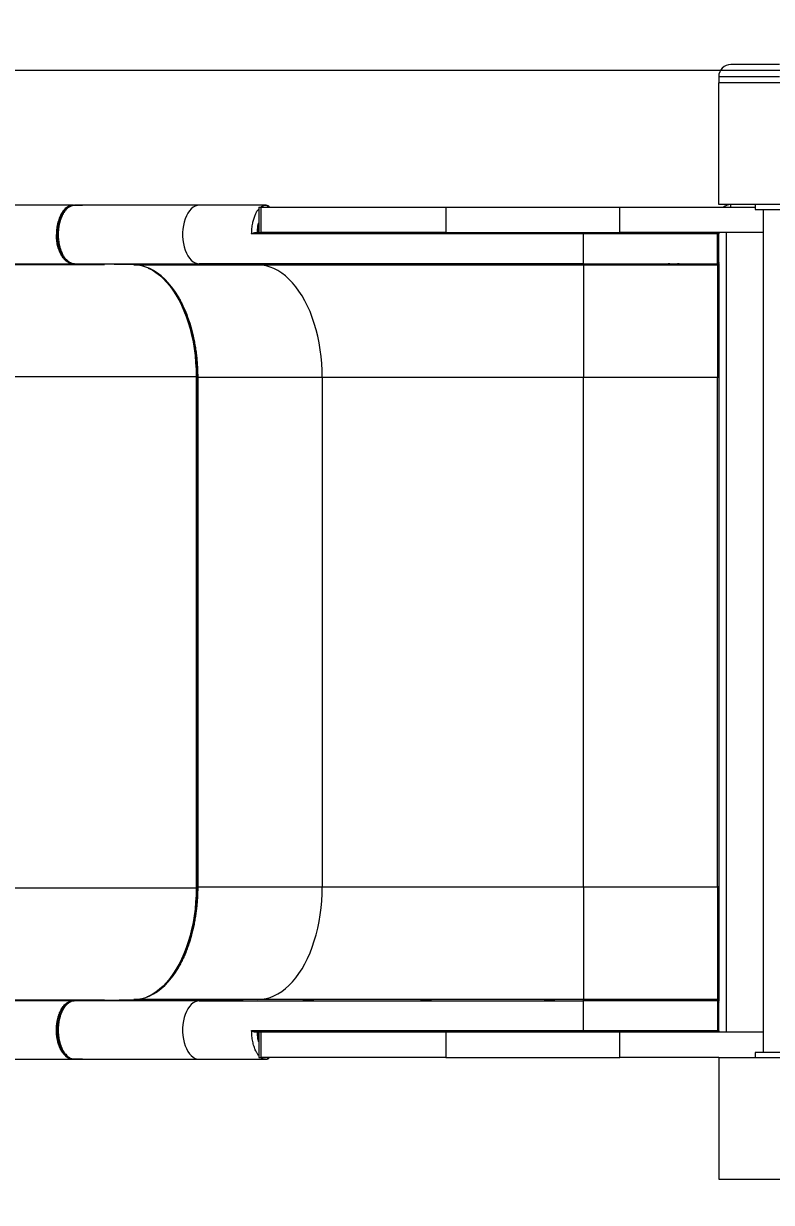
# Model space of a CAD drawing. Header units: millimetres. Extents: x -5884 to 5559, y -2544 to 2548.
# Drawn here: x -2400 to -1786, y 119 to 1086 of the extents above; entities that cross this region are included whole.
import ezdxf

# ---------------------------------------------------------------- set-up
doc = ezdxf.new("R2010")
doc.units = ezdxf.units.MM
for name, color, linetype in [('DIKOM_ОБЪЕКТ', 7, 'Continuous'), ('DIKOM_РАЗМЕР_ЗОНА', 7, 'Continuous'), ('DIKOM_РАЗМЕР_ОБЪЕКТА', 7, 'Continuous')]:
    doc.layers.add(name, color=color, linetype=linetype)
doc.styles.add('style1', font='arialbd.ttf', dxfattribs={"width": 0.8})
doc.dimstyles.new('1-50', dxfattribs={"dimtxt": 300, "dimasz": 200, "dimexe": 100, "dimexo": 0, "dimgap": 100, "dimtad": 1, "dimtoh": 1, "dimtxsty": 'style1', "dimcen": 200, "dimclrd": 7, "dimclre": 7, "dimclrt": 7, "dimadec": 1, "dimazin": 2, "dimtfac": 1, "dimtmove": 0, "dimatfit": 2, "dimfxl": 0, "dimlwd": 25, "dimlwe": 18, "dimarcsym": 0})

# ---------------------------------------------------------------- blocks, each defined once
blk = doc.blocks.new('*D0')
at = {"layer": 'Defpoints', "color": 0, "transparency": 16777216}
for p in [(-3076.99, 587.14), (4058.85, 119.86), (4058.85, -683.84)]:
    blk.add_point(p, dxfattribs=at)
at = {"layer": 'DIKOM_РАЗМЕР_ОБЪЕКТА', "color": 7, "lineweight": 18, "transparency": 16777216}
for p, q in [((-3076.99, 587.14), (-3076.99, -783.84)), ((4058.85, 119.86), (4058.85, -783.84))]:
    blk.add_line(p, q, dxfattribs=at)
at = {"layer": 'DIKOM_РАЗМЕР_ОБЪЕКТА', "color": 7, "lineweight": 25, "transparency": 16777216}
blk.add_line((-2876.99, -683.84), (3858.85, -683.84), dxfattribs=at)
at = {"layer": 'DIKOM_РАЗМЕР_ОБЪЕКТА', "color": 7, "transparency": 16777216}
for points in [[(-2876.99, -650.51), (-2876.99, -717.17), (-3076.99, -683.84)], [(3858.85, -650.51), (3858.85, -717.17), (4058.85, -683.84)]]:
    blk.add_solid(points, dxfattribs=at)
at = {"layer": 'DIKOM_РАЗМЕР_ОБЪЕКТА', "color": 7, "transparency": 16777216, "insert": (403.29, -430.67), "char_height": 300, "attachment_point": 5, "style": 'style1'}
blk.add_mtext('{\\fArial|b0|i0|c204|p34;7100}', dxfattribs=at)
blk = doc.blocks.new('*D1')
at = {"layer": 'Defpoints', "color": 0, "transparency": 16777216}
for p in [(-3439.22, 1047.57), (-1769.84, 1047.57), (-1040.23, -370.92)]:
    blk.add_point(p, dxfattribs=at)
at = {"layer": 'DIKOM_РАЗМЕР_ОБЪЕКТА', "color": 7, "lineweight": 18, "transparency": 16777216}
for p, q in [((-1769.84, 1047.57), (-3539.22, 1047.57)), ((-1040.23, -370.92), (-3539.22, -370.92))]:
    blk.add_line(p, q, dxfattribs=at)
at = {"layer": 'DIKOM_РАЗМЕР_ОБЪЕКТА', "color": 7, "lineweight": 25, "transparency": 16777216}
blk.add_line((-3439.22, -170.92), (-3439.22, 847.57), dxfattribs=at)
at = {"layer": 'DIKOM_РАЗМЕР_ОБЪЕКТА', "color": 7, "transparency": 16777216}
for points in [[(-3472.56, 847.57), (-3405.89, 847.57), (-3439.22, 1047.57)], [(-3472.56, -170.92), (-3405.89, -170.92), (-3439.22, -370.92)]]:
    blk.add_solid(points, dxfattribs=at)
at = {"layer": 'DIKOM_РАЗМЕР_ОБЪЕКТА', "color": 7, "transparency": 16777216, "insert": (-3692.4, 342.88), "char_height": 300, "attachment_point": 5, "rotation": 90, "style": 'style1'}
blk.add_mtext('{\\fArial|b0|i0|c204|p34;1400}', dxfattribs=at)
blk = doc.blocks.new('*D2')
at = {"layer": 'Defpoints', "color": 0, "transparency": 16777216}
for p in [(-5434.46, 2547.57), (-1379.73, 2547.57), (-1379.73, -1870.92)]:
    blk.add_point(p, dxfattribs=at)
at = {"layer": 'DIKOM_РАЗМЕР_ЗОНА', "color": 7, "lineweight": 18, "transparency": 16777216}
for p, q in [((-1379.73, 2547.57), (-5534.46, 2547.57)), ((-1379.73, -1870.92), (-5534.46, -1870.92))]:
    blk.add_line(p, q, dxfattribs=at)
at = {"layer": 'DIKOM_РАЗМЕР_ЗОНА', "color": 7, "lineweight": 25, "transparency": 16777216}
blk.add_line((-5434.46, -1670.92), (-5434.46, 2347.57), dxfattribs=at)
at = {"layer": 'DIKOM_РАЗМЕР_ЗОНА', "color": 7, "transparency": 16777216}
for points in [[(-5467.8, 2347.57), (-5401.13, 2347.57), (-5434.46, 2547.57)], [(-5467.8, -1670.92), (-5401.13, -1670.92), (-5434.46, -1870.92)]]:
    blk.add_solid(points, dxfattribs=at)
at = {"layer": 'DIKOM_РАЗМЕР_ЗОНА', "color": 7, "transparency": 16777216, "insert": (-5687.64, 426.68), "char_height": 300, "attachment_point": 5, "rotation": 90, "style": 'style1'}
blk.add_mtext('{\\fArial|b0|i0|c204|p34;4400}', dxfattribs=at)
blk = doc.blocks.new('*D3')
at = {"layer": 'Defpoints', "color": 0, "transparency": 16777216}
for p in [(-5076.99, 145.18), (5558.85, 145.18), (5558.85, -2443.57)]:
    blk.add_point(p, dxfattribs=at)
at = {"layer": 'DIKOM_РАЗМЕР_ЗОНА', "color": 7, "lineweight": 18, "transparency": 16777216}
for p, q in [((-5076.99, 145.18), (-5076.99, -2543.57)), ((5558.85, 145.18), (5558.85, -2543.57))]:
    blk.add_line(p, q, dxfattribs=at)
at = {"layer": 'DIKOM_РАЗМЕР_ЗОНА', "color": 7, "lineweight": 25, "transparency": 16777216}
blk.add_line((-4876.99, -2443.57), (5358.85, -2443.57), dxfattribs=at)
at = {"layer": 'DIKOM_РАЗМЕР_ЗОНА', "color": 7, "transparency": 16777216}
for points in [[(-4876.99, -2410.24), (-4876.99, -2476.91), (-5076.99, -2443.57)], [(5358.85, -2410.24), (5358.85, -2476.91), (5558.85, -2443.57)]]:
    blk.add_solid(points, dxfattribs=at)
at = {"layer": 'DIKOM_РАЗМЕР_ЗОНА', "color": 7, "transparency": 16777216, "insert": (240.93, -2190.4), "char_height": 300, "attachment_point": 5, "style": 'style1'}
blk.add_mtext('{\\fArial|b0|i0|c204|p34;10600}', dxfattribs=at)

msp = doc.modelspace()

# ---------------------------------------------------------------- linework, layer by layer
at = {"layer": 'DIKOM_ОБЪЕКТ', "color": 7, "linetype": 'Continuous', "lineweight": 15}
for p, q in [((-1779.727, 1042.575), (-1829.728, 1042.575)), ((-1829.728, 1042.575), (-1829.728, 1037.575)), ((-1829.728, 937.575), (-1829.728, 1037.575)), ((-1729.727, 1037.575), (-1829.728, 1037.575)), ((-2359.702, 937.075), (-2515.002, 937.075)), ((-2359.544, 937.056), (-2359.817, 937.051)), ((-2359.702, 937.075), (-2351.99, 937.075)), ((-2350.352, 937.075), (-2358.195, 937.075)), ((-2350.352, 937.075), (-2351.99, 937.075)), ((-2256.15, 937.075), (-2350.352, 937.075)), ((-2207.388, 935.575), (-2207.388, 914.575)), ((-2207.388, 935.575), (-2205.489, 935.575)), ((-2205.489, 914.575), (-2205.489, 935.575)), ((-2205.489, 935.575), (-2053.629, 935.575)), ((-2201.324, 937.075), (-2201.889, 937.075)), ((-2053.629, 935.575), (-2053.629, 914.575)), ((-2053.629, 935.575), (-1910.878, 935.575)), ((-1910.878, 914.575), (-1910.878, 935.575)), ((-1910.878, 935.575), (-1799.727, 935.575)), ((-1729.727, 937.575), (-1829.728, 937.575)), ((-1799.727, 937.575), (-1799.727, 933.575)), ((-1799.727, 933.575), (-1759.727, 933.575)), ((-1793.227, 933.575), (-1793.227, 241.575)), ((-1940.683, 913.597), (-2213.172, 913.597)), ((-2210.61, 914.575), (-2207.863, 914.575)), ((-2207.388, 914.575), (-2205.489, 914.575)), ((-2053.629, 914.575), (-2205.489, 914.575)), ((-2053.629, 914.575), (-1910.878, 914.575)), ((-1940.683, 913.597), (-1940.683, 914.575)), ((-1940.683, 889.075), (-1940.683, 913.597)), ((-1830.727, 913.597), (-1940.683, 913.597)), ((-1793.227, 914.575), (-1910.878, 914.575)), ((-1830.727, 913.597), (-1830.727, 914.575)), ((-1830.727, 889.075), (-1830.727, 913.597)), ((-1829.728, 914.575), (-1829.728, 913.75)), ((-2515.002, 889.075), (-2359.702, 889.075)), ((-2359.702, 889.075), (-2356.692, 889.044)), ((-2358.195, 889.075), (-2256.15, 889.075)), ((-2310.015, 888.074), (-2358.195, 889.075)), ((-2310.015, 888.074), (-2207.969, 888.074)), ((-1940.683, 889.075), (-2256.15, 889.075)), ((-2256.15, 889.075), (-2207.969, 888.074)), ((-2207.969, 888.074), (-1940.683, 888.074)), ((-1940.683, 889.075), (-1830.727, 889.075)), ((-1940.683, 888.074), (-1940.683, 889.075)), ((-1940.683, 888.074), (-1830.727, 888.074)), ((-1940.683, 888.074), (-1940.683, 795.575)), ((-1830.727, 889.075), (-1830.727, 888.074)), ((-1830.727, 888.074), (-1830.727, 795.575)), ((-1829.728, 889.249), (-1829.728, 283.901)), ((-1829.727, 889.074), (-1829.727, 890.075)), ((-2414.052, 796.573), (-2258.753, 796.573)), ((-2258.005, 796.573), (-2258.753, 796.573)), ((-2258.753, 796.573), (-2258.753, 376.577)), ((-2258.005, 376.577), (-2258.005, 796.573)), ((-2257.459, 795.575), (-2257.459, 377.575)), ((-2155.2, 795.575), (-2257.246, 795.575)), ((-2257.246, 795.575), (-2257.246, 377.575)), ((-1940.683, 795.575), (-2155.2, 795.575)), ((-2155.2, 795.575), (-2155.2, 377.575)), ((-1830.727, 795.575), (-1940.683, 795.575)), ((-1940.683, 377.575), (-1940.683, 795.575)), ((-1829.727, 795.575), (-1830.727, 795.575)), ((-1830.727, 377.575), (-1830.727, 795.575)), ((-2257.246, 377.575), (-2155.2, 377.575)), ((-2155.2, 377.575), (-1940.683, 377.575)), ((-1940.683, 377.575), (-1940.683, 285.076)), ((-1940.683, 377.575), (-1830.727, 377.575)), ((-1830.727, 377.575), (-1830.727, 285.076)), ((-1829.727, 377.575), (-1830.727, 377.575)), ((-2258.753, 376.577), (-2414.052, 376.577)), ((-2258.753, 376.577), (-2258.005, 376.577)), ((-2359.702, 284.075), (-2515.002, 284.075)), ((-2356.692, 284.106), (-2359.702, 284.075)), ((-2358.195, 284.075), (-2310.015, 285.076)), ((-2256.15, 284.075), (-2358.195, 284.075)), ((-2207.969, 285.076), (-2310.015, 285.076)), ((-2298.954, 287.224), (-2299.14, 287.145)), ((-2207.969, 285.076), (-2256.15, 284.075)), ((-2256.15, 284.075), (-1940.683, 284.075)), ((-1940.683, 285.076), (-2207.969, 285.076)), ((-1940.683, 284.075), (-1940.683, 285.076)), ((-1830.727, 285.076), (-1940.683, 285.076)), ((-1940.683, 259.553), (-1940.683, 284.075)), ((-1830.727, 284.075), (-1940.683, 284.075)), ((-1830.727, 285.076), (-1830.727, 284.075)), ((-1830.727, 284.075), (-1830.727, 259.553)), ((-1829.727, 283.075), (-1829.727, 284.076)), ((-2372.721, 260.075), (-2373.468, 260.075)), ((-2213.172, 259.553), (-1940.683, 259.553)), ((-2210.61, 258.575), (-2207.865, 258.575)), ((-2207.388, 258.575), (-2207.388, 237.575)), ((-2207.388, 258.575), (-2205.489, 258.575)), ((-2205.489, 237.575), (-2205.489, 258.575)), ((-2205.489, 258.575), (-2053.629, 258.575)), ((-2053.629, 258.575), (-2053.629, 237.575)), ((-2053.629, 258.575), (-1910.878, 258.575)), ((-1940.683, 259.553), (-1830.727, 259.553)), ((-1940.683, 258.575), (-1940.683, 259.553)), ((-1910.878, 237.575), (-1910.878, 258.575)), ((-1910.878, 258.575), (-1793.227, 258.575)), ((-1830.727, 259.553), (-1830.727, 258.575)), ((-1829.728, 259.4), (-1829.728, 258.575)), ((-2515.002, 236.075), (-2359.702, 236.075)), ((-2351.99, 236.075), (-2359.702, 236.075)), ((-2358.195, 236.075), (-2350.352, 236.075)), ((-2351.99, 236.075), (-2350.352, 236.075)), ((-2350.352, 236.075), (-2256.15, 236.075)), ((-2207.388, 237.575), (-2205.489, 237.575)), ((-2053.629, 237.575), (-2205.489, 237.575)), ((-2201.889, 236.075), (-2201.324, 236.075)), ((-2053.629, 237.575), (-1910.878, 237.575)), ((-1829.728, 237.575), (-1910.878, 237.575)), ((-1829.728, 237.575), (-1729.727, 237.575)), ((-1829.728, 237.575), (-1829.728, 137.575)), ((-1799.727, 241.575), (-1799.727, 237.575)), ((-1759.727, 241.575), (-1799.727, 241.575)), ((-1829.728, 137.575), (-1729.727, 137.575))]:
    msp.add_line(p, q, dxfattribs=at)
at = {"layer": 'DIKOM_ОБЪЕКТ', "color": 8, "linetype": 'Continuous', "lineweight": 15}
for p, q in [((-1819.728, 935.575), (-1819.728, 937.575)), ((-1823.728, 914.575), (-1823.728, 258.575)), ((-2466.507, 888.572), (-2333.981, 888.572)), ((-2257.467, 796.573), (-2258.005, 796.573)), ((-2257.246, 795.575), (-2257.459, 795.575)), ((-2257.459, 377.575), (-2257.246, 377.575)), ((-2258.005, 376.577), (-2257.476, 376.577)), ((-2333.981, 284.578), (-2466.507, 284.578))]:
    msp.add_line(p, q, dxfattribs=at)
at = {"layer": 'DIKOM_ОБЪЕКТ', "color": 7, "linetype": 'Continuous', "lineweight": 15, "flags": 128}
for points in [[(-2256.15, 937.075), (-2257.875, 936.886), (-2259.573, 936.321), (-2261.217, 935.39), (-2262.781, 934.106), (-2264.241, 932.491), (-2265.573, 930.57), (-2266.756, 928.373), (-2267.773, 925.935), (-2268.605, 923.294), (-2269.242, 920.491), (-2269.672, 917.572), (-2269.888, 914.582), (-2269.888, 911.568), (-2269.672, 908.578), (-2269.242, 905.659), (-2268.605, 902.856), (-2267.773, 900.215), (-2266.756, 897.777), (-2265.573, 895.58), (-2264.241, 893.659), (-2262.781, 892.044), (-2261.217, 890.76), (-2259.573, 889.829), (-2257.875, 889.264), (-2256.15, 889.075)], [(-2275.739, 865.754), (-2276.359, 866.669), (-2278.977, 870.232), (-2281.718, 873.503), (-2284.571, 876.469), (-2287.525, 879.118), (-2290.568, 881.439), (-2293.688, 883.423), (-2296.874, 885.064), (-2300.112, 886.353), (-2303.39, 887.287), (-2306.695, 887.861), (-2310.015, 888.074)], [(-2155.2, 795.575), (-2155.304, 801.363), (-2155.616, 807.129), (-2156.134, 812.849), (-2156.856, 818.501), (-2157.779, 824.064), (-2158.901, 829.515), (-2160.216, 834.833), (-2161.719, 839.997), (-2163.404, 844.987), (-2165.265, 849.783), (-2167.295, 854.367), (-2169.486, 858.72), (-2171.828, 862.826), (-2174.313, 866.669), (-2176.932, 870.232), (-2179.672, 873.503), (-2182.525, 876.469), (-2185.479, 879.118), (-2188.522, 881.439), (-2191.643, 883.423), (-2194.828, 885.064), (-2198.067, 886.353), (-2201.345, 887.287), (-2204.65, 887.861), (-2207.969, 888.074)], [(-2207.969, 285.076), (-2204.65, 285.289), (-2201.345, 285.863), (-2198.067, 286.797), (-2194.828, 288.086), (-2191.643, 289.727), (-2188.522, 291.711), (-2185.479, 294.032), (-2182.525, 296.681), (-2179.672, 299.647), (-2176.932, 302.918), (-2174.313, 306.481), (-2171.828, 310.324), (-2169.486, 314.43), (-2167.295, 318.783), (-2165.265, 323.367), (-2163.404, 328.163), (-2161.719, 333.153), (-2160.216, 338.317), (-2158.901, 343.635), (-2157.779, 349.086), (-2156.856, 354.649), (-2156.134, 360.301), (-2155.616, 366.021), (-2155.304, 371.787), (-2155.2, 377.575)], [(-2310.015, 285.076), (-2306.695, 285.289), (-2303.39, 285.863), (-2300.112, 286.797), (-2296.874, 288.086), (-2293.688, 289.727), (-2290.568, 291.711), (-2287.525, 294.032), (-2284.571, 296.681), (-2281.718, 299.647), (-2279.029, 302.851)], [(-2256.15, 284.075), (-2257.875, 283.886), (-2259.573, 283.321), (-2261.217, 282.39), (-2262.781, 281.106), (-2264.241, 279.491), (-2265.573, 277.57), (-2266.756, 275.373), (-2267.773, 272.935), (-2268.605, 270.294), (-2269.242, 267.491), (-2269.672, 264.572), (-2269.888, 261.582), (-2269.888, 258.568), (-2269.672, 255.578), (-2269.242, 252.659), (-2268.605, 249.856), (-2267.773, 247.215), (-2266.756, 244.777), (-2265.573, 242.58), (-2264.241, 240.659), (-2262.781, 239.044), (-2261.217, 237.76), (-2259.573, 236.829), (-2257.875, 236.264), (-2256.15, 236.075)]]:
    msp.add_lwpolyline(points, dxfattribs=at)
at = {"layer": 'DIKOM_ОБЪЕКТ', "color": 8, "linetype": 'Continuous', "lineweight": 15, "flags": 128}
for points in [[(-2298.028, 885.515), (-2294.976, 883.934), (-2291.874, 881.959), (-2288.849, 879.649), (-2285.913, 877.014), (-2283.077, 874.063), (-2280.353, 870.809), (-2277.75, 867.265), (-2275.28, 863.443), (-2272.952, 859.36), (-2270.775, 855.031), (-2268.757, 850.472), (-2266.907, 845.703), (-2265.232, 840.741), (-2263.737, 835.606), (-2262.431, 830.319), (-2261.316, 824.899), (-2260.398, 819.368), (-2259.68, 813.748), (-2259.166, 808.061), (-2258.856, 802.328), (-2258.753, 796.573)], [(-2257.246, 795.575), (-2257.35, 801.363), (-2257.661, 807.129), (-2258.179, 812.849), (-2258.901, 818.501), (-2259.825, 824.064), (-2260.946, 829.515), (-2262.261, 834.833), (-2263.764, 839.997), (-2265.45, 844.987), (-2267.311, 849.783), (-2269.341, 854.367), (-2271.532, 858.72), (-2273.874, 862.826), (-2275.739, 865.754)], [(-2258.005, 796.573), (-2258.109, 802.347), (-2258.42, 808.097), (-2258.936, 813.803), (-2259.656, 819.441), (-2260.577, 824.989), (-2261.695, 830.426), (-2263.006, 835.731), (-2264.505, 840.882), (-2266.185, 845.859), (-2268.042, 850.644), (-2270.065, 855.217), (-2272.25, 859.56), (-2274.585, 863.656), (-2275.576, 865.248)], [(-2279.029, 302.851), (-2278.977, 302.918), (-2276.359, 306.481), (-2273.874, 310.324), (-2271.532, 314.43), (-2269.341, 318.783), (-2267.311, 323.367), (-2265.45, 328.163), (-2263.764, 333.153), (-2262.261, 338.317), (-2260.946, 343.635), (-2259.825, 349.086), (-2258.901, 354.649), (-2258.179, 360.301), (-2257.661, 366.021), (-2257.35, 371.787), (-2257.246, 377.575)], [(-2258.753, 376.577), (-2258.856, 370.822), (-2259.166, 365.089), (-2259.68, 359.402), (-2260.398, 353.782), (-2261.316, 348.251), (-2262.431, 342.831), (-2263.737, 337.544), (-2265.232, 332.409), (-2266.907, 327.447), (-2268.757, 322.678), (-2270.775, 318.119), (-2272.952, 313.79), (-2275.28, 309.707), (-2277.75, 305.885), (-2280.353, 302.341), (-2283.077, 299.087), (-2285.913, 296.136), (-2288.849, 293.501), (-2291.874, 291.191), (-2294.976, 289.216), (-2298.143, 287.582), (-2298.954, 287.224)], [(-2275.031, 308.769), (-2274.585, 309.494), (-2272.25, 313.59), (-2270.065, 317.933), (-2268.042, 322.506), (-2266.185, 327.291), (-2264.505, 332.268), (-2263.006, 337.419), (-2261.695, 342.724), (-2260.577, 348.161), (-2259.656, 353.709), (-2258.936, 359.347), (-2258.42, 365.053), (-2258.109, 370.803), (-2258.005, 376.577)]]:
    msp.add_lwpolyline(points, dxfattribs=at)
at = {"layer": 'DIKOM_ОБЪЕКТ', "color": 7, "linetype": 'Continuous', "lineweight": 15}
for centre, radius, start, end in [((-1819.727, 1042.575), 10, 90, 180), ((-2201.278, 933.675), 3.4, 33.974476, 90), ((-1819.727, 927.575), 10, 90, 126.869898), ((-1830.727, 913.575), 1, 0, 90), ((-1830.478, 902.074), 11.525, 86.26764, 91.241261), ((-2369.485, 275.6), 1.446, 58.899681, 88.05762), ((-2372.471, 266.464), 2.796, 73.689141, 88.958348), ((-1830.478, 271.069), 11.518, 268.758018, 273.734788), ((-1830.727, 259.575), 1, 270, 0), ((-2372.471, 253.688), 2.798, 271.047767, 286.304744), ((-2201.278, 239.475), 3.4, 270, 326.025524)]:
    msp.add_arc(centre, radius, start, end, dxfattribs=at)
at = {"layer": 'DIKOM_ОБЪЕКТ', "color": 8, "linetype": 'Continuous', "lineweight": 15}
for centre, radius, start, end in [((-2201.952, 934.154), 2.922, 29.100291, 88.760715), ((-2201.388, 934.154), 2.922, 29.100291, 88.760715), ((-2201.963, 239.014), 2.94, 271.444385, 330.695112), ((-2201.399, 239.014), 2.94, 271.444385, 330.695112)]:
    msp.add_arc(centre, radius, start, end, dxfattribs=at)
at = {"layer": 'DIKOM_ОБЪЕКТ', "color": 7, "linetype": 'Continuous', "lineweight": 15}
for centre in [(-1866.672, 888.894), (-1866.672, 284.256)]:
    msp.add_ellipse(centre, major_axis=(4.5, 0), ratio=0.0119208, dxfattribs=at)
for points, knots in [([(-1779.727, 1052.575), (-1781.354, 1052.575), (-1784.656, 1052.575), (-1789.606, 1052.575), (-1794.134, 1052.575), (-1798.159, 1052.575), (-1801.678, 1052.575), (-1804.994, 1052.575), (-1808.062, 1052.575), (-1810.831, 1052.575), (-1813.25, 1052.575), (-1815.305, 1052.575), (-1817.14, 1052.575), (-1818.593, 1052.575), (-1819.554, 1052.575), (-1819.67, 1052.575), (-1819.728, 1052.575)], [0, 0, 0, 0, 0.077636, 0.1576718, 0.2399511, 0.3042834, 0.368608, 0.4343081, 0.5000003, 0.5657006, 0.6313938, 0.6957248, 0.760049, 0.8423367, 0.9223706, 1, 1, 1, 1]), ([(-2359.702, 937.075), (-2360.304, 937.035), (-2361.509, 936.956), (-2363.222, 936.337), (-2364.774, 935.442), (-2366.139, 934.34), (-2367.336, 933.094), (-2368.359, 931.776), (-2369.319, 930.297), (-2370.244, 928.58), (-2371.122, 926.559), (-2371.876, 924.374), (-2372.527, 921.943), (-2373.046, 919.215), (-2373.4, 916.198), (-2373.445, 914.128), (-2373.468, 913.075)], [0, 0, 0, 0, 0.0835012, 0.1669992, 0.2418082, 0.3101644, 0.3753049, 0.4348672, 0.486548, 0.5530084, 0.6220816, 0.6879376, 0.7557409, 0.8353607, 0.9162023, 1, 1, 1, 1]), ([(-2358.195, 937.075), (-2358.334, 937.073), (-2358.956, 937.063), (-2359.974, 936.91), (-2361.252, 936.509), (-2362.431, 935.945), (-2363.722, 935.104), (-2365.1, 933.909), (-2366.529, 932.259), (-2367.544, 930.732), (-2368.22, 929.532), (-2368.614, 928.775), (-2368.952, 928.062), (-2369.245, 927.398), (-2369.688, 926.325), (-2370.291, 924.632), (-2370.915, 922.363), (-2371.372, 920.136), (-2371.716, 917.816), (-2371.917, 915.487), (-2372.003, 912.255), (-2371.786, 908.362), (-2371.169, 904.832), (-2370.55, 902.45), (-2370.161, 901.181), (-2369.761, 900.035), (-2369.267, 898.776), (-2368.698, 897.525), (-2368.094, 896.381), (-2367.555, 895.46), (-2367.005, 894.617), (-2366.427, 893.825), (-2365.303, 892.44), (-2364.059, 891.282), (-2362.837, 890.472), (-2362.206, 890.108), (-2361.36, 889.692), (-2359.986, 889.201), (-2358.852, 889.121), (-2358.195, 889.075)], [0, 0, 0, 0, 0.0096017, 0.043177, 0.0707172, 0.0996435, 0.1279013, 0.1663251, 0.2061391, 0.2465488, 0.2591748, 0.2731024, 0.2871958, 0.2959846, 0.3064354, 0.3398212, 0.3751772, 0.4064542, 0.4338359, 0.4704414, 0.5000096, 0.5625114, 0.625098, 0.6458524, 0.6666067, 0.6823433, 0.6992876, 0.7272859, 0.7457836, 0.7611215, 0.7796702, 0.796577, 0.8121579, 0.8752489, 0.8934851, 0.9029428, 0.9213349, 0.9544723, 1, 1, 1, 1]), ([(-2359.323, 936.961), (-2359.325, 936.962), (-2359.351, 936.981), (-2359.406, 937.008), (-2359.486, 937.042), (-2359.585, 937.068), (-2359.658, 937.073), (-2359.702, 937.075)], [0, 0, 0, 0, 0.0160354, 0.2319583, 0.4477338, 0.6632237, 1, 1, 1, 1]), ([(-2201.889, 937.075), (-2208.089, 937.075), (-2220.485, 937.075), (-2238.59, 937.075), (-2250.295, 937.075), (-2256.15, 937.075)], [0, 0, 0, 0, 0.3334168, 0.6665839, 1, 1, 1, 1]), ([(-2207.874, 914.376), (-2207.838, 915.469), (-2207.774, 917.384), (-2207.504, 919.207), (-2207.388, 919.989)], [0, 0, 0, 0, 0.5710083, 1, 1, 1, 1]), ([(-2359.702, 889.075), (-2360.184, 889.1), (-2361.068, 889.146), (-2362.261, 889.47), (-2363.198, 889.846), (-2363.888, 890.204), (-2364.456, 890.545), (-2365.072, 890.963), (-2365.802, 891.541), (-2366.596, 892.281), (-2367.36, 893.11), (-2368.093, 894.025), (-2368.734, 894.943), (-2369.246, 895.77), (-2369.892, 896.902), (-2370.595, 898.334), (-2371.36, 900.247), (-2371.971, 902.115), (-2372.669, 904.8), (-2373.319, 908.44), (-2373.417, 911.501), (-2373.468, 913.075)], [0, 0, 0, 0, 0.0669347, 0.1226542, 0.1671508, 0.2004243, 0.2224752, 0.2505343, 0.2921403, 0.3337509, 0.3753572, 0.4169768, 0.4586116, 0.4905222, 0.5139837, 0.5856431, 0.6402105, 0.6994329, 0.7566474, 0.8748463, 1, 1, 1, 1]), ([(-2213.172, 913.597), (-2212.784, 913.823), (-2212.181, 914.176), (-2211.276, 914.515), (-2210.816, 914.556), (-2210.61, 914.575)], [0, 0, 0, 0, 0.4994434, 0.7762415, 1, 1, 1, 1]), ([(-1829.727, 890.075), (-1829.727, 890.161), (-1829.727, 890.336), (-1829.727, 891.742), (-1829.727, 893.936), (-1829.727, 896.886), (-1829.727, 900.462), (-1829.727, 904.564), (-1829.727, 909.007), (-1829.727, 912.063), (-1829.727, 913.575)], [0, 0, 0, 0, 0.1237537, 0.2500002, 0.3762466, 0.5000001, 0.6237532, 0.7500001, 0.8762464, 1, 1, 1, 1]), ([(-2360.903, 889.166), (-2360.632, 889.135), (-2360.187, 889.082), (-2359.738, 889.094), (-2359.561, 889.098)], [0, 0, 0, 0, 0.6070939, 1, 1, 1, 1]), ([(-2359.702, 889.075), (-2359.648, 889.079), (-2359.541, 889.086), (-2359.387, 889.146), (-2359.243, 889.237), (-2359.163, 889.324), (-2359.122, 889.368)], [0, 0, 0, 0, 0.2500217, 0.500098, 0.7499586, 1, 1, 1, 1]), ([(-2171.204, 888.917), (-2171.154, 888.922), (-2171.055, 888.932), (-2170.279, 888.943), (-2169.136, 888.948), (-2167.71, 888.947), (-2166.173, 888.941), (-2164.695, 888.928), (-2163.444, 888.913), (-2162.56, 888.895), (-2162.239, 888.881), (-2162.177, 888.868), (-2162.376, 888.856), (-2163.123, 888.845), (-2164.273, 888.84), (-2165.697, 888.841), (-2167.235, 888.847), (-2168.712, 888.86), (-2169.965, 888.876), (-2170.845, 888.894), (-2171.177, 888.908), (-2171.199, 888.915), (-2171.204, 888.917)], [0, 0, 0, 0, 0.0536869, 0.1073738, 0.1610606, 0.2147399, 0.2684189, 0.3221014, 0.3757851, 0.4294749, 0.4831663, 0.4999972, 0.5536844, 0.6073713, 0.661058, 0.7147374, 0.7684248, 0.8220992, 0.8757897, 0.9294797, 0.9831689, 1, 1, 1, 1]), ([(-2074.565, 888.907), (-2074.516, 888.913), (-2074.416, 888.924), (-2073.64, 888.937), (-2072.498, 888.946), (-2071.071, 888.949), (-2069.534, 888.945), (-2068.056, 888.936), (-2066.805, 888.922), (-2065.921, 888.905), (-2065.6, 888.891), (-2065.539, 888.877), (-2065.737, 888.864), (-2066.484, 888.851), (-2067.634, 888.842), (-2069.059, 888.839), (-2070.596, 888.843), (-2072.074, 888.852), (-2073.326, 888.866), (-2074.206, 888.883), (-2074.538, 888.898), (-2074.56, 888.905), (-2074.565, 888.907)], [0, 0, 0, 0, 0.0536894, 0.1073815, 0.1610688, 0.2147478, 0.2684262, 0.3221086, 0.375792, 0.4294807, 0.4831712, 0.5000007, 0.5536896, 0.6073776, 0.661065, 0.7147518, 0.7684302, 0.8221125, 0.8757962, 0.9294801, 0.9831706, 1, 1, 1, 1]), ([(-1973.172, 888.897), (-1973.123, 888.903), (-1973.023, 888.915), (-1972.247, 888.93), (-1971.105, 888.942), (-1969.679, 888.948), (-1968.141, 888.948), (-1966.663, 888.942), (-1965.412, 888.93), (-1964.528, 888.915), (-1964.207, 888.901), (-1964.146, 888.887), (-1964.345, 888.873), (-1965.091, 888.858), (-1966.242, 888.846), (-1967.666, 888.84), (-1969.204, 888.84), (-1970.681, 888.846), (-1971.934, 888.858), (-1972.814, 888.873), (-1973.146, 888.887), (-1973.167, 888.895), (-1973.172, 888.897)], [0, 0, 0, 0, 0.0536905, 0.1073804, 0.1610686, 0.2147557, 0.2684341, 0.3221166, 0.3758001, 0.4294835, 0.483173, 0.5, 0.5536906, 0.60738, 0.6610686, 0.7147557, 0.7684341, 0.8221166, 0.8758004, 0.9294835, 0.9831731, 1, 1, 1, 1]), ([(-1829.727, 890.075), (-1829.733, 889.995), (-1829.744, 889.838), (-1829.827, 889.623), (-1829.944, 889.441), (-1830.13, 889.256), (-1830.395, 889.106), (-1830.622, 889.085), (-1830.727, 889.075)], [0, 0, 0, 0, 0.153634, 0.2991841, 0.4365704, 0.5658711, 0.7990579, 1, 1, 1, 1]), ([(-1829.727, 889.074), (-1829.742, 888.943), (-1829.772, 888.68), (-1830.004, 888.35), (-1830.334, 888.119), (-1830.596, 888.089), (-1830.727, 888.074)], [0, 0, 0, 0, 0.2500012, 0.5000818, 0.750001, 1, 1, 1, 1]), ([(-1829.727, 808.939), (-1829.727, 810.141), (-1829.727, 814.295), (-1829.727, 821.333), (-1829.727, 830.004), (-1829.727, 838.505), (-1829.727, 846.704), (-1829.727, 854.456), (-1829.727, 861.626), (-1829.727, 868.097), (-1829.727, 873.771), (-1829.727, 878.58), (-1829.727, 882.481), (-1829.727, 885.469), (-1829.727, 887.539), (-1829.727, 888.807), (-1829.727, 888.986), (-1829.727, 889.074)], [0, 0, 0, 0, 0.0273452, 0.0944867, 0.1633201, 0.2335696, 0.30492, 0.3770235, 0.4495097, 0.521996, 0.5940995, 0.6654498, 0.7356993, 0.8045327, 0.8716742, 0.9368919, 1, 1, 1, 1]), ([(-2276.083, 865.983), (-2275.732, 865.47), (-2274.642, 863.875), (-2272.923, 860.975), (-2270.929, 857.307), (-2269.061, 853.444), (-2267.314, 849.415), (-2265.699, 845.228), (-2264.218, 840.899), (-2262.876, 836.444), (-2261.678, 831.882), (-2260.628, 827.234), (-2259.73, 822.53), (-2258.987, 817.815), (-2258.404, 813.182), (-2257.989, 808.861), (-2257.727, 805.084), (-2257.56, 801.595), (-2257.473, 798.508), (-2257.463, 796.439), (-2257.459, 795.575)], [0, 0, 0, 0, 0.0299786, 0.0932195, 0.1564299, 0.2196031, 0.2827309, 0.345798, 0.4087821, 0.471648, 0.5343432, 0.5967777, 0.6587959, 0.7200912, 0.7799695, 0.8364465, 0.8842036, 0.9224955, 0.9676068, 1, 1, 1, 1]), ([(-2257.459, 377.575), (-2257.475, 375.775), (-2257.499, 373.229), (-2257.654, 369.459), (-2257.845, 366.213), (-2258.163, 362.36), (-2258.598, 358.337), (-2259.162, 354.162), (-2259.861, 349.906), (-2260.695, 345.616), (-2261.667, 341.329), (-2262.776, 337.077), (-2264.019, 332.888), (-2265.393, 328.782), (-2266.896, 324.782), (-2268.523, 320.904), (-2270.27, 317.165), (-2272.133, 313.58), (-2274.104, 310.159), (-2276.184, 306.929), (-2277.906, 304.465), (-2278.962, 303.155), (-2279.261, 302.784)], [0, 0, 0, 0, 0.0619554, 0.0876105, 0.1301003, 0.1742492, 0.2215986, 0.2709694, 0.3218803, 0.3739476, 0.4268998, 0.4805354, 0.5347049, 0.5892932, 0.6442138, 0.6993984, 0.754797, 0.8103703, 0.8660922, 0.9219461, 0.9779258, 1, 1, 1, 1]), ([(-1829.727, 284.076), (-1829.727, 284.166), (-1829.727, 284.346), (-1829.727, 285.622), (-1829.727, 287.681), (-1829.727, 290.669), (-1829.727, 294.57), (-1829.727, 299.379), (-1829.727, 305.053), (-1829.727, 311.524), (-1829.727, 318.694), (-1829.727, 326.446), (-1829.727, 334.645), (-1829.727, 343.146), (-1829.727, 351.817), (-1829.727, 358.857), (-1829.727, 363.013), (-1829.727, 364.218)], [0, 0, 0, 0, 0.06416, 0.12832, 0.1954581, 0.264288, 0.3345341, 0.4058808, 0.4779809, 0.5504635, 0.6229461, 0.6950461, 0.7663928, 0.8366389, 0.9054686, 0.9726069, 1, 1, 1, 1]), ([(-2358.195, 284.075), (-2358.677, 284.05), (-2359.56, 284.004), (-2360.752, 283.681), (-2361.689, 283.305), (-2362.38, 282.947), (-2362.938, 282.612), (-2363.601, 282.163), (-2364.465, 281.472), (-2365.418, 280.537), (-2366.322, 279.476), (-2367.102, 278.402), (-2367.668, 277.5), (-2368.067, 276.807), (-2368.389, 276.214), (-2368.733, 275.529), (-2369.034, 274.88), (-2369.275, 274.324), (-2369.697, 273.302), (-2370.288, 271.642), (-2370.913, 269.373), (-2371.371, 267.146), (-2371.715, 264.82), (-2371.917, 262.483), (-2372.002, 259.251), (-2371.786, 255.366), (-2371.171, 251.844), (-2370.553, 249.463), (-2370.165, 248.191), (-2369.764, 247.043), (-2369.27, 245.785), (-2368.693, 244.515), (-2368.024, 243.248), (-2367.353, 242.13), (-2366.623, 241.072), (-2365.717, 239.939), (-2364.629, 238.806), (-2362.994, 237.494), (-2360.844, 236.336), (-2359.1, 236.164), (-2358.195, 236.075)], [0, 0, 0, 0, 0.0334275, 0.0612691, 0.0835176, 0.1001751, 0.1112384, 0.1244878, 0.1495782, 0.1771036, 0.2002051, 0.2251813, 0.2460582, 0.2534135, 0.2642445, 0.2785499, 0.2896721, 0.297432, 0.3063233, 0.3397667, 0.3750821, 0.4063581, 0.4337878, 0.470591, 0.5002207, 0.5624749, 0.6249487, 0.6457196, 0.6664899, 0.6822733, 0.6992312, 0.7271451, 0.7466529, 0.7677373, 0.7915128, 0.812542, 0.8451042, 0.879228, 0.9373429, 1, 1, 1, 1]), ([(-2360.346, 284.037), (-2360.285, 284.046), (-2360.117, 284.072), (-2359.918, 284.072), (-2359.764, 284.075), (-2359.718, 284.075), (-2359.702, 284.075)], [0, 0, 0, 0, 0.2839205, 0.7839221, 0.9274635, 1, 1, 1, 1]), ([(-2359.702, 284.075), (-2359.648, 284.071), (-2359.541, 284.064), (-2359.387, 284.004), (-2359.243, 283.913), (-2359.163, 283.826), (-2359.122, 283.782)], [0, 0, 0, 0, 0.2500286, 0.5000896, 0.7499694, 1, 1, 1, 1]), ([(-2171.204, 284.233), (-2171.154, 284.239), (-2171.055, 284.25), (-2170.279, 284.269), (-2169.136, 284.286), (-2167.71, 284.299), (-2166.172, 284.308), (-2164.694, 284.311), (-2163.443, 284.307), (-2162.559, 284.298), (-2162.239, 284.287), (-2162.177, 284.275), (-2162.376, 284.261), (-2163.123, 284.243), (-2164.273, 284.226), (-2165.697, 284.213), (-2167.235, 284.204), (-2168.713, 284.201), (-2169.965, 284.205), (-2170.845, 284.214), (-2171.177, 284.225), (-2171.199, 284.232), (-2171.204, 284.233)], [0, 0, 0, 0, 0.0536913, 0.1073811, 0.1610779, 0.2147666, 0.268454, 0.3221372, 0.3758145, 0.4294963, 0.4831788, 0.4999995, 0.5536906, 0.6073845, 0.661075, 0.7147635, 0.7684509, 0.8221341, 0.8758181, 0.9294952, 0.9831803, 1, 1, 1, 1]), ([(-2074.565, 284.243), (-2074.516, 284.249), (-2074.416, 284.261), (-2073.64, 284.279), (-2072.498, 284.294), (-2071.071, 284.305), (-2069.534, 284.31), (-2068.056, 284.31), (-2066.805, 284.303), (-2065.921, 284.291), (-2065.6, 284.278), (-2065.539, 284.265), (-2065.737, 284.251), (-2066.484, 284.233), (-2067.635, 284.218), (-2069.059, 284.207), (-2070.597, 284.202), (-2072.074, 284.203), (-2073.327, 284.209), (-2074.207, 284.221), (-2074.538, 284.234), (-2074.56, 284.241), (-2074.565, 284.243)], [0, 0, 0, 0, 0.053691, 0.1073856, 0.1610751, 0.2147627, 0.2684496, 0.3221324, 0.375809, 0.4294912, 0.4831777, 0.5000002, 0.5536918, 0.6073818, 0.6610779, 0.7147655, 0.7684439, 0.8221267, 0.8758102, 0.9294923, 0.983177, 1, 1, 1, 1]), ([(-1973.172, 284.253), (-1973.123, 284.259), (-1973.023, 284.271), (-1972.247, 284.288), (-1971.105, 284.301), (-1969.678, 284.309), (-1968.141, 284.311), (-1966.663, 284.306), (-1965.412, 284.296), (-1964.528, 284.282), (-1964.207, 284.268), (-1964.146, 284.255), (-1964.345, 284.24), (-1965.091, 284.224), (-1966.242, 284.211), (-1967.666, 284.203), (-1969.204, 284.201), (-1970.681, 284.206), (-1971.934, 284.216), (-1972.814, 284.23), (-1973.146, 284.243), (-1973.167, 284.251), (-1973.172, 284.253)], [0, 0, 0, 0, 0.0536912, 0.107381, 0.16107, 0.2147574, 0.2684443, 0.3221188, 0.3758025, 0.4294852, 0.483174, 0.4999994, 0.5536906, 0.6073808, 0.6610694, 0.7147568, 0.7684437, 0.8221264, 0.8758032, 0.9294859, 0.9831747, 1, 1, 1, 1]), ([(-1830.727, 285.076), (-1830.596, 285.061), (-1830.334, 285.031), (-1830.004, 284.8), (-1829.772, 284.47), (-1829.742, 284.207), (-1829.727, 284.076)], [0, 0, 0, 0, 0.2500052, 0.4999091, 0.7499982, 1, 1, 1, 1]), ([(-1830.727, 284.075), (-1830.622, 284.065), (-1830.395, 284.044), (-1830.13, 283.894), (-1829.944, 283.709), (-1829.827, 283.527), (-1829.744, 283.312), (-1829.733, 283.155), (-1829.727, 283.075)], [0, 0, 0, 0, 0.2009495, 0.4341368, 0.5634471, 0.7008205, 0.8464004, 1, 1, 1, 1]), ([(-1829.727, 259.575), (-1829.727, 261.088), (-1829.727, 264.143), (-1829.727, 268.588), (-1829.727, 272.69), (-1829.727, 276.267), (-1829.727, 279.216), (-1829.727, 281.41), (-1829.727, 282.815), (-1829.727, 282.989), (-1829.727, 283.075)], [0, 0, 0, 0, 0.1237536, 0.2500007, 0.3762467, 0.4999996, 0.6237531, 0.7499999, 0.8762468, 1, 1, 1, 1]), ([(-2372.42, 269.259), (-2372.318, 269.67), (-2372.114, 270.492), (-2371.758, 271.685), (-2371.397, 272.755), (-2370.993, 273.826), (-2370.502, 274.988), (-2369.964, 276.101), (-2369.578, 276.791), (-2369.436, 277.046)], [0, 0, 0, 0, 0.142561, 0.285123, 0.4276812, 0.5375902, 0.6931712, 0.8869869, 1, 1, 1, 1]), ([(-2371.686, 269.147), (-2371.304, 270.553), (-2370.54, 273.37), (-2369.34, 275.681), (-2368.738, 276.838)], [0, 0, 0, 0, 0.4989585, 1, 1, 1, 1]), ([(-2373.468, 260.075), (-2373.464, 260.523), (-2373.456, 261.419), (-2373.389, 262.758), (-2373.291, 263.987), (-2373.153, 265.247), (-2372.953, 266.648), (-2372.701, 268.034), (-2372.496, 268.93), (-2372.42, 269.259)], [0, 0, 0, 0, 0.1425559, 0.285122, 0.4276799, 0.5375875, 0.6931674, 0.8869833, 1, 1, 1, 1]), ([(-2372.721, 260.075), (-2372.677, 261.628), (-2372.59, 264.741), (-2371.987, 267.677), (-2371.686, 269.147)], [0, 0, 0, 0, 0.498959, 1, 1, 1, 1]), ([(-2372.42, 250.891), (-2372.514, 251.307), (-2372.703, 252.14), (-2372.936, 253.422), (-2373.115, 254.624), (-2373.264, 255.88), (-2373.387, 257.307), (-2373.458, 258.756), (-2373.465, 259.72), (-2373.468, 260.075)], [0, 0, 0, 0, 0.1425581, 0.2851213, 0.4276832, 0.5375846, 0.6931642, 0.886986, 1, 1, 1, 1]), ([(-2372.721, 260.075), (-2372.677, 258.515), (-2372.589, 255.402), (-2371.986, 252.467), (-2371.686, 251.003)], [0, 0, 0, 0, 0.5010442, 1, 1, 1, 1]), ([(-2213.172, 259.553), (-2212.784, 259.327), (-2212.181, 258.974), (-2211.276, 258.635), (-2210.816, 258.594), (-2210.61, 258.575)], [0, 0, 0, 0, 0.4994461, 0.7761586, 1, 1, 1, 1]), ([(-2207.388, 253.31), (-2207.433, 253.531), (-2207.624, 254.463), (-2207.784, 256.317), (-2207.843, 257.934), (-2207.874, 258.774)], [0, 0, 0, 0, 0.1300902, 0.5478511, 1, 1, 1, 1]), ([(-2359.702, 236.075), (-2359.872, 236.078), (-2360.211, 236.084), (-2360.719, 236.135), (-2361.226, 236.217), (-2361.72, 236.329), (-2362.264, 236.487), (-2362.922, 236.727), (-2363.604, 237.047), (-2364.247, 237.413), (-2364.791, 237.767), (-2365.326, 238.161), (-2365.851, 238.594), (-2366.365, 239.065), (-2366.868, 239.574), (-2367.211, 239.956), (-2367.531, 240.33), (-2367.961, 240.858), (-2368.58, 241.708), (-2369.217, 242.714), (-2369.795, 243.733), (-2370.597, 245.329), (-2371.565, 247.678), (-2372.135, 249.82), (-2372.42, 250.891)], [0, 0, 0, 0, 0.0313806, 0.0627582, 0.0941372, 0.1255171, 0.1547871, 0.1962034, 0.24976, 0.2855696, 0.3213771, 0.3571853, 0.3929963, 0.4288037, 0.464612, 0.5004204, 0.5041877, 0.5357768, 0.5977938, 0.6498341, 0.6948909, 0.7497237, 0.8748603, 1, 1, 1, 1]), ([(-2371.686, 251.003), (-2371.406, 249.952), (-2370.844, 247.842), (-2369.675, 244.996), (-2368.295, 242.457), (-2366.714, 240.3), (-2364.961, 238.567), (-2363.087, 237.314), (-2361.128, 236.517), (-2359.793, 236.418), (-2359.123, 236.368)], [0, 0, 0, 0, 0.1243941, 0.2496219, 0.3742894, 0.4992315, 0.6248813, 0.7501811, 0.8745538, 1, 1, 1, 1]), ([(-2359.702, 236.075), (-2359.674, 236.076), (-2359.617, 236.078), (-2359.533, 236.095), (-2359.451, 236.121), (-2359.371, 236.158), (-2359.295, 236.205), (-2359.209, 236.271), (-2359.156, 236.331), (-2359.123, 236.368)], [0, 0, 0, 0, 0.1321994, 0.2643561, 0.396649, 0.5288079, 0.6609441, 0.793124, 1, 1, 1, 1]), ([(-2256.15, 236.075), (-2250.295, 236.075), (-2238.59, 236.075), (-2220.485, 236.075), (-2208.089, 236.075), (-2201.889, 236.075)], [0, 0, 0, 0, 0.3334161, 0.6665832, 1, 1, 1, 1])]:
    msp.add_open_spline(points, degree=3, knots=knots, dxfattribs=at)
at = {"layer": 'DIKOM_ОБЪЕКТ', "color": 8, "linetype": 'Continuous', "lineweight": 15}
for points, knots in [([(-2361.452, 889.766), (-2361.556, 889.782), (-2362.548, 889.936), (-2364.345, 891.08), (-2366.719, 893.21), (-2368.788, 896.19), (-2370.495, 899.794), (-2371.759, 903.916), (-2372.545, 908.391), (-2372.808, 913.061), (-2372.549, 917.722), (-2371.766, 922.203), (-2370.508, 926.324), (-2368.803, 929.934), (-2366.737, 932.92), (-2364.363, 935.056), (-2362.559, 936.21), (-2361.559, 936.364), (-2361.445, 936.382)], [0, 0, 0, 0, 0.0082581, 0.07858, 0.1485558, 0.2187542, 0.288958, 0.3589313, 0.4292874, 0.4995635, 0.5701961, 0.6401115, 0.7104321, 0.7804049, 0.8506087, 0.9208107, 0.9909763, 1, 1, 1, 1]), ([(-2213.172, 913.597), (-2213.118, 915.091), (-2213.011, 918.115), (-2212.473, 921.616), (-2211.918, 924.134), (-2211.48, 925.773), (-2210.977, 927.346), (-2210.413, 928.845), (-2209.591, 930.685), (-2208.611, 932.514), (-2207.74, 933.519), (-2207.388, 933.924)], [0, 0, 0, 0, 0.1801762, 0.3645383, 0.4395553, 0.515243, 0.591605, 0.6686383, 0.7463425, 0.8975527, 1, 1, 1, 1]), ([(-2205.642, 935.575), (-2205.254, 935.893), (-2204.472, 936.534), (-2203.198, 936.968), (-2202.333, 937.039), (-2201.889, 937.075)], [0, 0, 0, 0, 0.3241138, 0.6530926, 1, 1, 1, 1]), ([(-2208.533, 914.575), (-2208.451, 915.855), (-2208.288, 918.402), (-2207.853, 921.17), (-2207.462, 922.51), (-2207.388, 922.763)], [0, 0, 0, 0, 0.4503579, 0.8961941, 1, 1, 1, 1]), ([(-2207.388, 920.996), (-2207.546, 920.108), (-2207.916, 918.042), (-2207.999, 915.834), (-2208.046, 914.575)], [0, 0, 0, 0, 0.4297757, 1, 1, 1, 1]), ([(-2369.436, 277.046), (-2369.108, 277.586), (-2368.452, 278.667), (-2367.36, 280.063), (-2366.294, 281.181), (-2365.301, 282.022), (-2364.319, 282.711), (-2363.299, 283.27), (-2362.275, 283.67), (-2361.308, 283.938), (-2360.682, 284.002), (-2360.346, 284.037)], [0, 0, 0, 0, 0.1331215, 0.2662481, 0.3988874, 0.4999412, 0.5911618, 0.711345, 0.8149988, 0.9006645, 1, 1, 1, 1]), ([(-2368.738, 276.838), (-2368.073, 277.88), (-2366.744, 279.959), (-2364.349, 282.055), (-2362.551, 283.212), (-2361.556, 283.366), (-2361.445, 283.383)], [0, 0, 0, 0, 0.3206336, 0.6403862, 0.9598986, 1, 1, 1, 1]), ([(-2207.388, 239.118), (-2207.396, 239.127), (-2207.643, 239.396), (-2208.092, 240.012), (-2208.717, 240.941), (-2209.275, 241.909), (-2210.17, 243.661), (-2211.28, 246.477), (-2212.335, 250.627), (-2213.01, 255.032), (-2213.118, 258.058), (-2213.172, 259.553)], [0, 0, 0, 0, 0.0023066, 0.0711536, 0.1362429, 0.1975688, 0.2551338, 0.4476293, 0.6359386, 0.8200627, 1, 1, 1, 1]), ([(-2207.388, 250.387), (-2207.462, 250.64), (-2207.853, 251.98), (-2208.288, 254.748), (-2208.451, 257.295), (-2208.533, 258.575)], [0, 0, 0, 0, 0.1038067, 0.5496429, 1, 1, 1, 1]), ([(-2207.388, 252.154), (-2207.546, 253.042), (-2207.916, 255.108), (-2207.999, 257.316), (-2208.046, 258.575)], [0, 0, 0, 0, 0.4297746, 1, 1, 1, 1]), ([(-2201.889, 236.075), (-2202.333, 236.111), (-2203.197, 236.182), (-2204.471, 236.615), (-2205.254, 237.256), (-2205.643, 237.575)], [0, 0, 0, 0, 0.3466622, 0.6754312, 1, 1, 1, 1])]:
    msp.add_open_spline(points, degree=3, knots=knots, dxfattribs=at)

# ---------------------------------------------------------------- dimensions: what is measured, and where the dimension line sits
at = {"layer": 'DIKOM_РАЗМЕР_ЗОНА', "color": 3}
dim = msp.add_linear_dim(base=(-5434.464, 2547.575), p1=(-1379.727, -1870.923), p2=(-1379.727, 2547.575), angle=90, text='{\\fArial|b0|i0|c204|p34;4400}', dimstyle='1-50', dxfattribs=at)
dim.commit()
dim.dimension.update_dxf_attribs({"geometry": '*D2', "text_midpoint": (-5434.464, 426.683), "dimtype": 160})
dim = msp.add_linear_dim(base=(5558.848, -2443.572), p1=(-5076.992, 145.178), p2=(5558.848, 145.178), text='{\\fArial|b0|i0|c204|p34;10600}', dimstyle='1-50', dxfattribs=at)
dim.commit()
dim.dimension.update_dxf_attribs({"geometry": '*D3', "text_midpoint": (240.928, -2443.572), "dimtype": 160})
at = {"layer": 'DIKOM_РАЗМЕР_ОБЪЕКТА'}
dim = msp.add_linear_dim(base=(-3439.224, 1047.575), p1=(-1040.228, -370.923), p2=(-1769.836, 1047.575), angle=90, text='{\\fArial|b0|i0|c204|p34;1400}', dimstyle='1-50', dxfattribs=at)
dim.commit()
dim.dimension.update_dxf_attribs({"geometry": '*D1', "text_midpoint": (-3439.224, 342.884), "dimtype": 160})
dim = msp.add_linear_dim(base=(4058.848, -683.84), p1=(-3076.992, 587.138), p2=(4058.848, 119.861), text='{\\fArial|b0|i0|c204|p34;7100}', dimstyle='1-50', dxfattribs=at)
dim.commit()
dim.dimension.update_dxf_attribs({"geometry": '*D0', "text_midpoint": (403.291, -683.84), "dimtype": 160})

doc.saveas('drawing.dxf')
